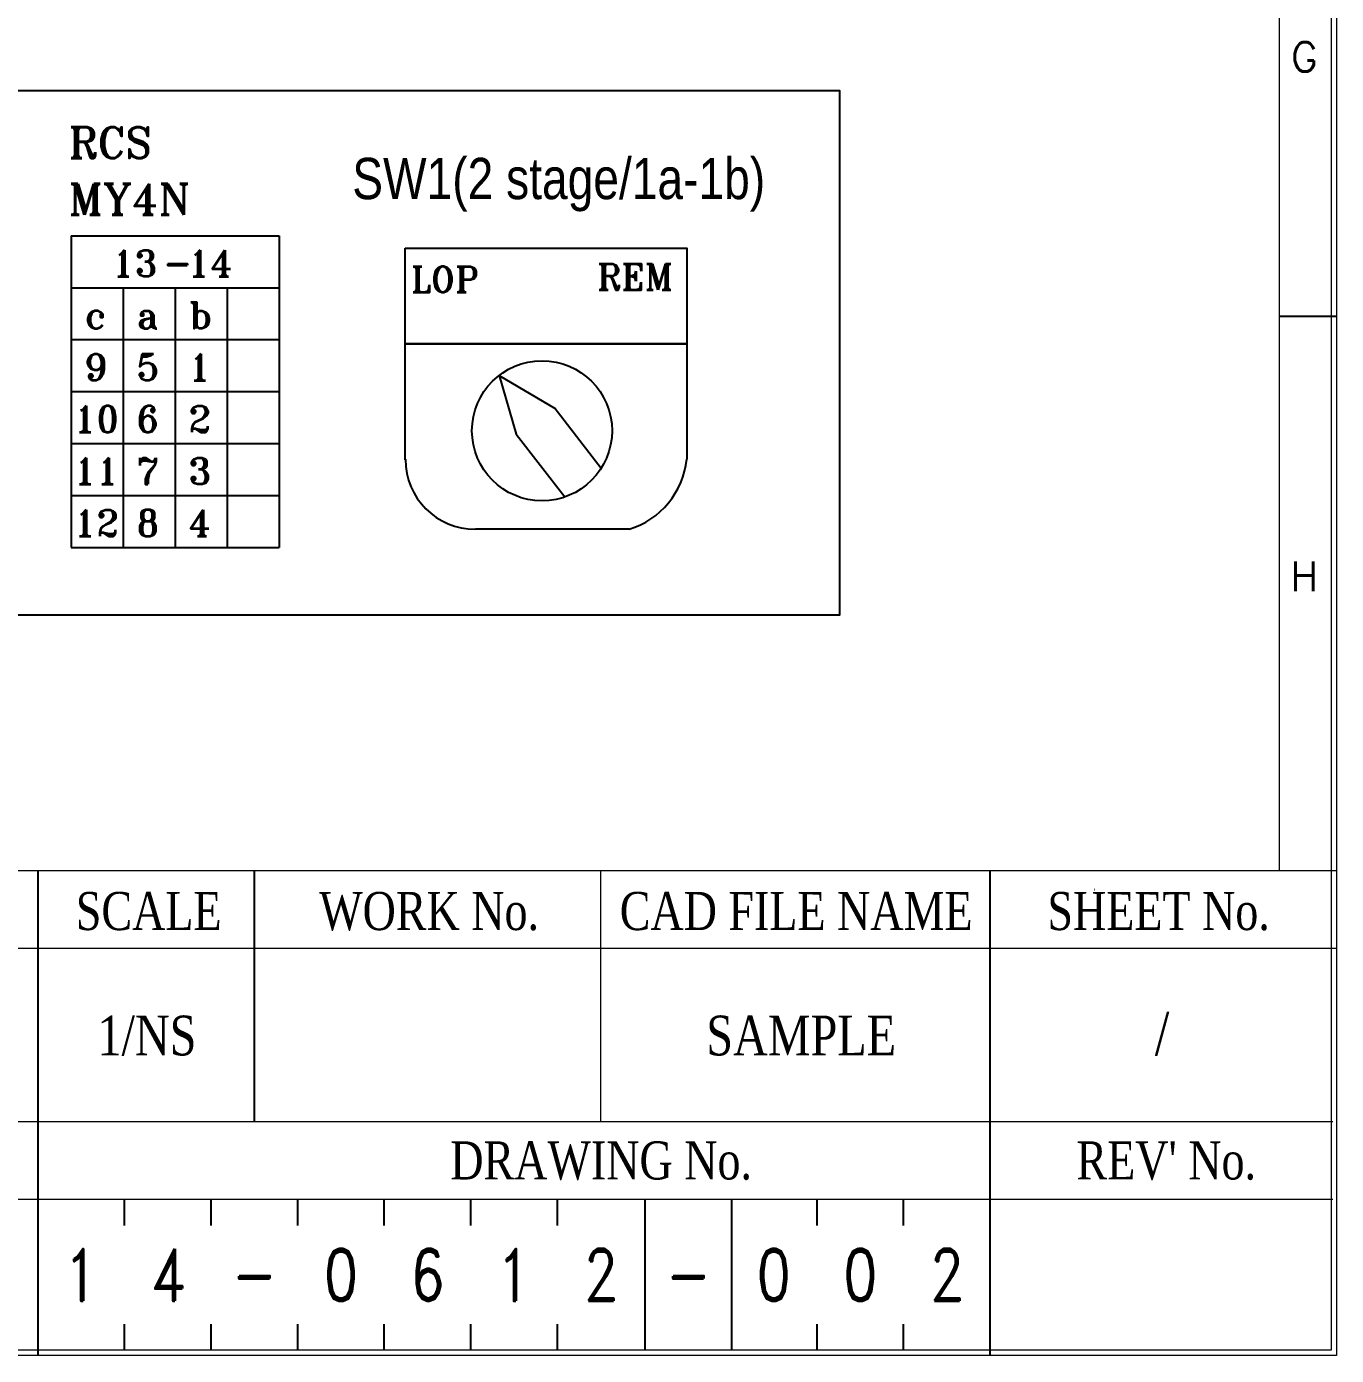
# Model space of a CAD drawing. Header units: millimetres. Extents: x 107 to 2900, y 85 to 3996.
# Drawn here: x 1611.6 to 1775, y 1945.9 to 2111.7 of the extents above; entities that cross this region are included whole.
import ezdxf
from ezdxf.enums import TextEntityAlignment as Align

# ---------------------------------------------------------------- set-up
doc = ezdxf.new("R2010")
doc.units = ezdxf.units.MM
for name, color, linetype in [('20', 2, 'Continuous'), ('30', 3, 'Continuous'), ('40', 4, 'Continuous'), ('70', 7, 'Continuous')]:
    doc.layers.add(name, color=color, linetype=linetype)
doc.styles.add('SD', font='ROMAND.shx', dxfattribs={"width": 0.8})
doc.styles.add('SIMPLEX', font='SIMPLEX')
doc.styles.add('SS', font='batang.ttc', dxfattribs={"width": 0.8})
doc.styles.add('STYLE2', font='romant.shx')
doc.styles.add('굴림체', font='arial.ttf')

msp = doc.modelspace()

# ---------------------------------------------------------------- linework, layer by layer
for p, q in [((1617.159, 2085.598), (1617.159, 2046.718)), ((1617.159, 2085.598), (1643.079, 2085.598)), ((1643.079, 2085.598), (1643.079, 2046.718)), ((1617.159, 2079.118), (1643.079, 2079.118)), ((1623.639, 2079.118), (1623.639, 2046.718)), ((1630.119, 2079.118), (1630.119, 2046.718)), ((1636.599, 2079.118), (1636.599, 2046.718)), ((1617.159, 2072.638), (1643.079, 2072.638)), ((1658.826, 2072.122), (1693.963, 2072.122)), ((1658.826, 2057.65), (1658.826, 2072.122)), ((1693.963, 2072.122), (1693.963, 2057.713)), ((1670.531, 2068.169), (1672.669, 2060.838)), ((1670.531, 2068.169), (1677.519, 2064.035)), ((1617.159, 2066.158), (1643.079, 2066.158)), ((1677.519, 2064.035), (1683.286, 2056.609)), ((1672.669, 2060.838), (1678.749, 2053.008)), ((1617.159, 2059.678), (1643.079, 2059.678)), ((1617.159, 2053.198), (1643.079, 2053.198)), ((1686.749, 2048.974), (1667.577, 2048.974)), ((1617.159, 2046.718), (1643.079, 2046.718))]:
    msp.add_line(p, q)
at = {"color": 3}
msp.add_lwpolyline([(1499.802, 2103.698), (1712.995, 2103.698), (1712.995, 2038.247), (1499.802, 2038.247)], close=True, dxfattribs=at)
msp.add_lwpolyline([(1658.826, 2084.062), (1693.963, 2084.062), (1693.963, 2072.122), (1658.826, 2072.122)], close=True)
msp.add_circle((1675.891, 2061.266), 8.739)
for centre, radius, start, end in [((1667.577, 2057.713), 8.739, 180, 270), ((1683.695, 2058.842), 10.33, 287.19657, 353.72424)]:
    msp.add_arc(centre, radius, start, end)
at = {"layer": '20', "color": 0, "lineweight": 13}
msp.add_lwpolyline([(961.335, 2006.39), (961.335, 2521.982), (1767.879, 2521.982), (1767.879, 2006.39)], dxfattribs=at)
at = {"layer": '30', "color": 0}
msp.add_line((1775.007, 2075.51), (1767.879, 2075.51), dxfattribs=at)
at = {"layer": '40', "color": 0}
for p, q in [((1613.007, 1945.91), (1613.007, 2006.39)), ((1640.007, 1975.07), (1640.007, 2006.39)), ((1731.807, 1975.07), (1731.807, 2006.39)), ((1731.807, 1945.91), (1731.807, 1975.07)), ((1623.807, 1962.11), (1623.807, 1965.35)), ((1634.607, 1962.11), (1634.607, 1965.35)), ((1645.407, 1962.11), (1645.407, 1965.35)), ((1656.207, 1962.11), (1656.207, 1965.35)), ((1667.007, 1962.11), (1667.007, 1965.35)), ((1677.839, 1962.11), (1677.839, 1965.35)), ((1688.753, 1946.558), (1688.753, 1965.35)), ((1699.553, 1946.558), (1699.553, 1965.35)), ((1710.207, 1962.11), (1710.207, 1965.35)), ((1721.007, 1962.11), (1721.007, 1965.35)), ((1623.807, 1946.558), (1623.807, 1949.798)), ((1634.607, 1946.558), (1634.607, 1949.798)), ((1645.407, 1946.558), (1645.407, 1949.798)), ((1656.207, 1946.558), (1656.207, 1949.798)), ((1667.007, 1946.558), (1667.007, 1949.798)), ((1677.839, 1946.558), (1677.839, 1949.798)), ((1710.207, 1946.558), (1710.207, 1949.798)), ((1721.007, 1946.558), (1721.007, 1949.798))]:
    msp.add_line(p, q, dxfattribs=at)
at = {"layer": '40', "color": 0, "lineweight": 13}
for p, q in [((1683.207, 1975.07), (1683.207, 2006.39)), ((1775.007, 1996.67), (1451.007, 1996.67)), ((1774.575, 1975.07), (1451.007, 1975.07)), ((1774.575, 1965.35), (1451.007, 1965.35))]:
    msp.add_line(p, q, dxfattribs=at)
at = {"layer": '70', "color": 0, "lineweight": 13}
msp.add_line((954.207, 2006.39), (1775.007, 2006.39), dxfattribs=at)
for points in [[(1775.007, 1945.91), (954.207, 1945.91), (954.207, 2529.11), (1775.007, 2529.11)], [(1774.359, 1946.558), (954.855, 1946.558), (954.855, 2528.462), (1774.359, 2528.462)]]:
    msp.add_lwpolyline(points, close=True, dxfattribs=at)
at = {"layer": '70', "color": 0}
msp.add_solid([(1744.77, 2004.149), (1744.9, 2004.149), (1744.835, 2003.76)], dxfattribs=at)

# ---------------------------------------------------------------- texts
at = {"style": 'STYLE2'}
for s, p in [('RCS', (1616.817, 2095.281)), ('MY4N', (1616.817, 2088.223))]:
    msp.add_text(s, height=3.8532, dxfattribs=at).set_placement(p)
at = {"color": 0, "style": '굴림체', "width": 0.8}
msp.add_text('SW1(2 stage/1a-1b)', height=5.1516, dxfattribs=at).set_placement((1652.216, 2090.164))
at = {"color": 0, "style": 'STYLE2'}
for s, height, p in [('13', 3.2947, (1622.238, 2080.512)), ('14', 3.2947, (1631.672, 2080.512)), ('-', 3.295, (1628.629, 2080.512)), ('LOP', 3.211, (1659.526, 2078.551)), ('REM', 3.211, (1682.757, 2078.868)), ('b', 3.295, (1631.773, 2074.032)), ('c', 3.295, (1618.813, 2074.032)), ('a', 3.295, (1625.293, 2074.032)), ('9', 3.295, (1618.813, 2067.552)), ('5', 3.295, (1625.293, 2067.552)), ('1', 3.295, (1631.773, 2067.552)), ('10', 3.2947, (1617.457, 2061.072)), ('6', 3.295, (1625.293, 2061.072)), ('2', 3.295, (1631.773, 2061.072)), ('11', 3.2947, (1617.457, 2054.592)), ('7', 3.295, (1625.293, 2054.592)), ('3', 3.295, (1631.773, 2054.592)), ('12', 3.2947, (1617.457, 2048.112)), ('8', 3.295, (1625.293, 2048.112)), ('4', 3.295, (1631.773, 2048.112))]:
    msp.add_text(s, height=height, dxfattribs=at).set_placement(p)
at = {"color": 0, "style": 'SD', "width": 0.8}
for s, p in [('1', (1618.407, 1955.954)), ('4', (1629.207, 1955.954)), ('0', (1650.807, 1955.954)), ('6', (1661.607, 1955.954)), ('1', (1672.407, 1955.954)), ('2', (1683.239, 1955.954)), ('0', (1704.807, 1955.954)), ('0', (1715.607, 1955.954)), ('2', (1726.407, 1955.954)), ('-', (1640.007, 1955.954)), ('-', (1694.153, 1955.954))]:
    msp.add_text(s, height=6.48, dxfattribs=at).set_placement(p, align=Align.MIDDLE)
at = {"layer": '30', "color": 0, "style": 'SIMPLEX'}
for s, p in [('G', (1771.011, 2107.91)), ('H', (1771.011, 2043.11))]:
    msp.add_text(s, height=3.672, dxfattribs=at).set_placement(p, align=Align.MIDDLE)
at = {"layer": '40', "color": 0, "style": 'SS', "width": 0.8}
for s, height, p in [('SCALE', 4.752, (1626.817, 1998.981)), ('WORK No.', 4.752, (1661.801, 1998.981)), ('CAD FILE NAME', 4.752, (1707.597, 1998.981)), ('SHEET No.', 4.752, (1752.823, 1998.981)), ('1/NS', 4.968, (1626.598, 1983.34)), ('SAMPLE', 4.968, (1708.227, 1983.34)), ('/', 5.4, (1753.249, 1983.34)), ('DRAWING No.', 4.752, (1683.265, 1967.864)), ("REV' No.", 4.752, (1753.777, 1967.864))]:
    msp.add_text(s, height=height, dxfattribs=at).set_placement(p, align=Align.CENTER)

doc.saveas('drawing.dxf')
